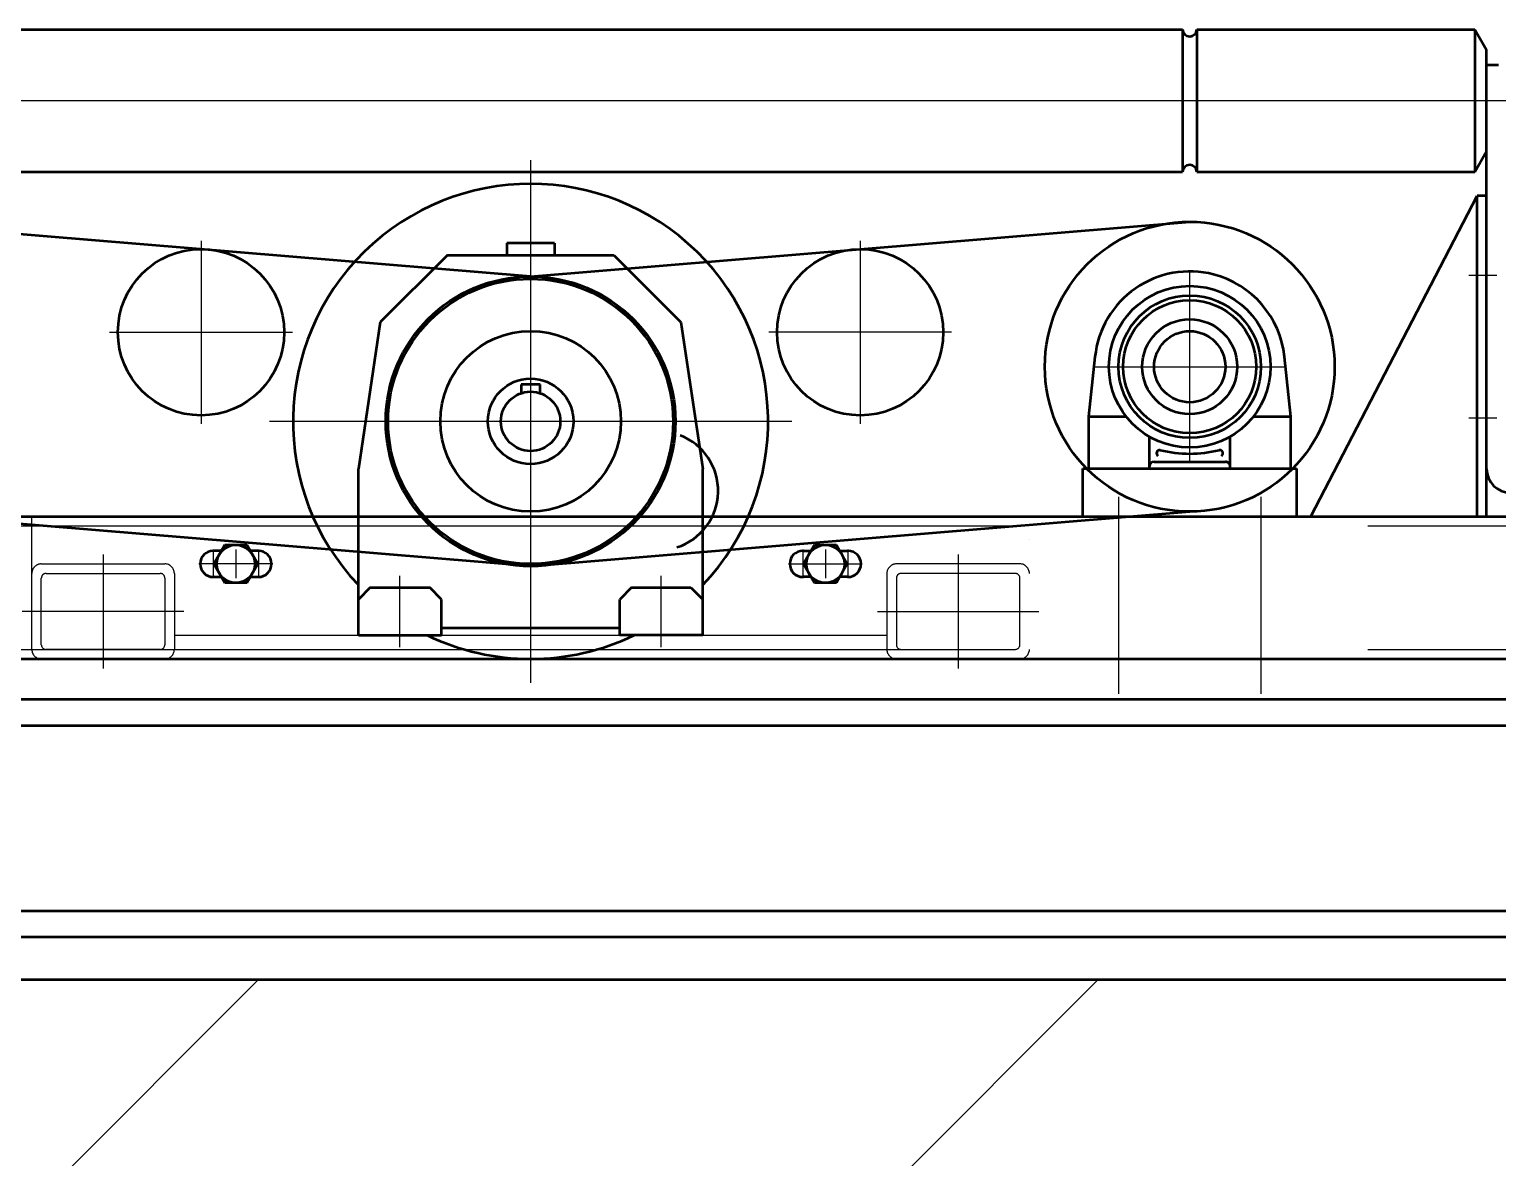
# Model space of a CAD drawing. Header units: millimetres. Extents: x 0 to 118800, y 79635 to 177025.
# Drawn here: x 30580 to 31198, y 107633 to 108108 of the extents above; entities that cross this region are included whole.
import ezdxf

# ---------------------------------------------------------------- set-up
doc = ezdxf.new("R2010")
doc.units = ezdxf.units.MM
doc.header["$LTSCALE"] = 200
for name, pattern in [('AM_DIN_F_W050', [6.25, 4.75, -1.5]), ('AM_DIN_G_W050', [13.75, 9.75, -1.5, 1, -1.5]), ('AM_ISO02W050x2', [3.75, 3, -0.75]), ('AM_ISO08W050x2', [9, 6, -0.75, 1.5, -0.75]), ('AUSGEZOGEN', [0]), ('PUNKT', [0.25, 0, -0.25])]:
    doc.linetypes.add(name, pattern=pattern)
doc.layers.add('1', color=7, linetype='Continuous')
for name, color, linetype, lineweight in [('AM_0', 7, 'Continuous', 50), ('AM_2', 5, 'Continuous', 50), ('AM_3', 6, 'AM_DIN_F_W050', 25), ('AM_7', 4, 'AM_DIN_G_W050', 25), ('AM_8', 1, 'Continuous', 25)]:
    doc.layers.add(name, color=color, linetype=linetype, lineweight=lineweight)

msp = doc.modelspace()

# ---------------------------------------------------------------- hatches: boundary and pattern name
at = {"layer": 'AM_8'}
h = msp.add_hatch(dxfattribs=at)
h.set_pattern_fill('_USER', color=256, scale=250, angle=45, style=0, pattern_type=0)
h.set_pattern_definition([(45, (0, 88345.38), (-176.7767, 176.7767), [])])
edge = h.paths.add_edge_path()
edge.add_spline(control_points=[(5280.51, 106216.19), (6681.37, 104916.48), (9074.86, 102695.82), (13410.27, 106100.55), (18237.59, 103030.3), (23861.09, 106550.12), (30042.8, 104943.71), (35957.27, 105741.09), (39203.78, 107097.39), (40665.83, 107708.19)], knot_values=[0, 0, 0, 0, 4926.854057, 8417.958194, 13827.166868, 19205.216319, 26312.624204, 32099.848974, 36841.472167, 36841.472167, 36841.472167, 36841.472167], degree=3, periodic=0)
edge.add_line((40665.83, 107708.19), (20849.83, 107708.19))
edge.add_line((20849.83, 107708.19), (20849.83, 106808.19))
edge.add_line((20849.83, 106808.19), (16049.83, 106808.19))
edge.add_line((16049.83, 106808.19), (16049.83, 106216.19))
edge.add_line((16049.83, 106216.19), (5280.51, 106216.19))

# ---------------------------------------------------------------- linework, layer by layer
at = {"layer": '1', "color": 5, "linetype": 'PUNKT'}
msp.add_line((31001.08, 107843.19), (31001.08, 107903.19), dxfattribs=at)
msp.add_line((31001.08, 107843.19), (31001.08, 107903.19), dxfattribs=at)
msp.add_line((31001.08, 107843.19), (31001.08, 107903.19), dxfattribs=at)
msp.add_line((31001.08, 107843.19), (31001.08, 107903.19), dxfattribs=at)
at = {"layer": '1', "color": 7, "linetype": 'AUSGEZOGEN'}
for p, q in [((30637.08, 107843.19), (30585.08, 107843.19)), ((30637.08, 107843.19), (30585.08, 107843.19)), ((30637.08, 107843.19), (30585.08, 107843.19)), ((30637.08, 107843.19), (30585.08, 107843.19)), ((30641.08, 107843.19), (30941.08, 107843.19)), ((30641.08, 107843.19), (30941.08, 107843.19)), ((30641.08, 107843.19), (30941.08, 107843.19)), ((30641.08, 107843.19), (30941.08, 107843.19)), ((30945.08, 107843.19), (30997.08, 107843.19)), ((30945.08, 107843.19), (30997.08, 107843.19)), ((30945.08, 107843.19), (30997.08, 107843.19)), ((30945.08, 107843.19), (30997.08, 107843.19))]:
    msp.add_line(p, q, dxfattribs=at)
at = {"layer": '1', "color": 5, "linetype": 'PUNKT'}
for centre in [(30666.97, 107883.19), (30666.97, 107883.19), (30666.97, 107883.19), (30666.97, 107883.19), (30915.19, 107883.19), (30915.19, 107883.19), (30915.19, 107883.19), (30915.19, 107883.19)]:
    msp.add_circle(centre, 5.5, dxfattribs=at)
at = {"layer": 'AM_0'}
for p, q in [((30516.58, 108108.19), (31065.58, 108108.19)), ((30516.58, 108108.19), (31065.58, 108108.19)), ((30516.58, 108108.19), (31065.58, 108108.19)), ((30516.58, 108108.19), (31065.58, 108108.19)), ((31065.58, 108108.19), (31065.58, 108048.19)), ((31065.58, 108108.19), (31065.58, 108048.19)), ((31065.58, 108108.19), (31065.58, 108048.19)), ((31065.58, 108108.19), (31065.58, 108048.19)), ((31071.58, 108108.19), (31071.58, 108048.19)), ((31071.58, 108108.19), (31188.58, 108108.19)), ((31071.58, 108108.19), (31071.58, 108048.19)), ((31071.58, 108108.19), (31188.58, 108108.19)), ((31071.58, 108108.19), (31071.58, 108048.19)), ((31071.58, 108108.19), (31188.58, 108108.19)), ((31071.58, 108108.19), (31071.58, 108048.19)), ((31071.58, 108108.19), (31188.58, 108108.19)), ((31188.58, 108108.19), (31193.58, 108099.53)), ((31188.58, 108108.19), (31188.58, 108048.19)), ((31188.58, 108108.19), (31193.58, 108099.53)), ((31188.58, 108108.19), (31188.58, 108048.19)), ((31188.58, 108108.19), (31193.58, 108099.53)), ((31188.58, 108108.19), (31188.58, 108048.19)), ((31188.58, 108108.19), (31188.58, 108048.19)), ((31188.58, 108108.19), (31193.58, 108099.53)), ((31193.58, 108056.85), (31193.58, 108099.53)), ((31193.58, 108056.85), (31193.58, 108099.53)), ((31193.58, 108056.85), (31193.58, 108099.53)), ((31193.58, 108056.85), (31193.58, 108099.53)), ((31198.58, 108093.19), (31193.58, 108093.19)), ((31193.58, 107923.19), (31193.58, 108093.19)), ((31198.58, 108093.19), (31193.58, 108093.19)), ((31193.58, 107923.19), (31193.58, 108093.19)), ((31198.58, 108093.19), (31193.58, 108093.19)), ((31193.58, 107923.19), (31193.58, 108093.19)), ((31198.58, 108093.19), (31193.58, 108093.19)), ((31193.58, 107923.19), (31193.58, 108093.19)), ((31188.58, 108048.19), (31193.58, 108056.86)), ((31188.58, 108048.19), (31193.58, 108056.86)), ((31188.58, 108048.19), (31193.58, 108056.86)), ((31188.58, 108048.19), (31193.58, 108056.86)), ((30516.58, 108048.19), (31065.58, 108048.19)), ((30516.58, 108048.19), (31065.58, 108048.19)), ((30516.58, 108048.19), (31065.58, 108048.19)), ((30516.58, 108048.19), (31065.58, 108048.19)), ((31071.58, 108048.19), (31188.58, 108048.19)), ((31071.58, 108048.19), (31188.58, 108048.19)), ((31071.58, 108048.19), (31188.58, 108048.19)), ((31071.58, 108048.19), (31188.58, 108048.19)), ((31119.58, 107903.19), (31189.58, 108038.19)), ((31119.58, 107903.19), (31189.58, 108038.19)), ((31119.58, 107903.19), (31189.58, 108038.19)), ((31119.58, 107903.19), (31189.58, 108038.19)), ((31189.58, 107903.19), (31189.58, 108038.19)), ((31193.58, 108038.19), (31189.58, 108038.19)), ((31189.58, 107903.19), (31189.58, 108038.19)), ((31193.58, 108038.19), (31189.58, 108038.19)), ((31189.58, 107903.19), (31189.58, 108038.19)), ((31193.58, 108038.19), (31189.58, 108038.19)), ((31189.58, 107903.19), (31189.58, 108038.19)), ((31193.58, 108038.19), (31189.58, 108038.19)), ((31193.58, 107903.19), (31193.58, 108038.19)), ((31193.58, 107903.19), (31193.58, 108038.19)), ((31193.58, 107903.19), (31193.58, 108038.19)), ((31193.58, 107903.19), (31193.58, 108038.19)), ((30756.08, 108013.19), (30727.79, 107984.91)), ((30756.08, 108013.19), (30727.79, 107984.91)), ((30756.08, 108013.19), (30727.79, 107984.91)), ((30756.08, 108013.19), (30727.79, 107984.91)), ((30756.08, 108013.19), (30826.08, 108013.19)), ((30756.08, 108013.19), (30826.08, 108013.19)), ((30756.08, 108013.19), (30826.08, 108013.19)), ((30756.08, 108013.19), (30826.08, 108013.19)), ((30801.08, 108018.19), (30781.08, 108018.19)), ((30781.08, 108018.19), (30781.08, 108013.19)), ((30801.08, 108018.19), (30781.08, 108018.19)), ((30781.08, 108018.19), (30781.08, 108013.19)), ((30801.08, 108018.19), (30781.08, 108018.19)), ((30781.08, 108018.19), (30781.08, 108013.19)), ((30801.08, 108018.19), (30781.08, 108018.19)), ((30781.08, 108018.19), (30781.08, 108013.19)), ((30801.08, 108018.19), (30801.08, 108013.19)), ((30801.08, 108018.19), (30801.08, 108013.19)), ((30801.08, 108018.19), (30801.08, 108013.19)), ((30801.08, 108018.19), (30801.08, 108013.19)), ((30826.08, 108013.19), (30854.36, 107984.91)), ((30826.08, 108013.19), (30854.36, 107984.91)), ((30826.08, 108013.19), (30854.36, 107984.91)), ((30826.08, 108013.19), (30854.36, 107984.91)), ((30727.79, 107984.91), (30718.58, 107923.19)), ((30727.79, 107984.91), (30718.58, 107923.19)), ((30727.79, 107984.91), (30718.58, 107923.19)), ((30727.79, 107984.91), (30718.58, 107923.19)), ((30854.36, 107984.91), (30863.58, 107923.19)), ((30854.36, 107984.91), (30863.58, 107923.19)), ((30854.36, 107984.91), (30863.58, 107923.19)), ((30854.36, 107984.91), (30863.58, 107923.19)), ((31026.08, 107945.29), (31028.7, 107970.35)), ((31026.08, 107945.29), (31028.7, 107970.35)), ((31026.08, 107945.29), (31028.7, 107970.35)), ((31026.08, 107945.29), (31028.7, 107970.35)), ((31111.08, 107945.29), (31108.46, 107970.36)), ((31111.08, 107945.29), (31108.46, 107970.36)), ((31111.08, 107945.29), (31108.46, 107970.36)), ((31111.08, 107945.29), (31108.46, 107970.36)), ((30795.08, 107958.69), (30787.08, 107958.69)), ((30787.08, 107958.69), (30787.08, 107955.03)), ((30795.08, 107958.69), (30787.08, 107958.69)), ((30787.08, 107958.69), (30787.08, 107955.03)), ((30795.08, 107958.69), (30787.08, 107958.69)), ((30787.08, 107958.69), (30787.08, 107955.03)), ((30795.08, 107958.69), (30787.08, 107958.69)), ((30787.08, 107958.69), (30787.08, 107955.03)), ((30795.08, 107955.03), (30795.08, 107958.69)), ((30795.08, 107955.03), (30795.08, 107958.69)), ((30795.08, 107955.03), (30795.08, 107958.69)), ((30795.08, 107955.03), (30795.08, 107958.69)), ((31026.08, 107945.29), (31041.76, 107945.29)), ((31026.08, 107923.29), (31026.08, 107945.29)), ((31026.08, 107945.29), (31041.76, 107945.29)), ((31026.08, 107923.29), (31026.08, 107945.29)), ((31026.08, 107945.29), (31041.76, 107945.29)), ((31026.08, 107923.29), (31026.08, 107945.29)), ((31026.08, 107945.29), (31041.76, 107945.29)), ((31026.08, 107923.29), (31026.08, 107945.29)), ((31095.4, 107945.29), (31111.08, 107945.29)), ((31095.4, 107945.29), (31111.08, 107945.29)), ((31095.4, 107945.29), (31111.08, 107945.29)), ((31095.4, 107945.29), (31111.08, 107945.29)), ((31111.08, 107923.29), (31111.08, 107945.29)), ((31111.08, 107923.29), (31111.08, 107945.29)), ((31111.08, 107923.29), (31111.08, 107945.29)), ((31111.08, 107923.29), (31111.08, 107945.29)), ((31051.58, 107923.29), (31051.58, 107936.75)), ((31051.58, 107923.29), (31051.58, 107936.75)), ((31051.58, 107923.29), (31051.58, 107936.75)), ((31051.58, 107923.29), (31051.58, 107936.75)), ((31085.58, 107923.29), (31085.58, 107936.75)), ((31085.58, 107923.29), (31085.58, 107936.75)), ((31085.58, 107923.29), (31085.58, 107936.75)), ((31085.58, 107923.29), (31085.58, 107936.75)), ((30718.58, 107874.32), (30718.58, 107923.19)), ((30718.58, 107874.32), (30718.58, 107923.19)), ((30718.58, 107874.32), (30718.58, 107923.19)), ((30718.58, 107874.32), (30718.58, 107923.19)), ((30863.58, 107853.19), (30863.58, 107923.19)), ((30863.58, 107853.19), (30863.58, 107923.19)), ((30863.58, 107853.19), (30863.58, 107923.19)), ((30863.58, 107853.19), (30863.58, 107923.19)), ((31023.58, 107923.29), (31113.58, 107923.29)), ((31023.58, 107903.19), (31023.58, 107923.29)), ((31023.58, 107923.29), (31113.58, 107923.29)), ((31023.58, 107903.19), (31023.58, 107923.29)), ((31023.58, 107923.29), (31113.58, 107923.29)), ((31023.58, 107903.19), (31023.58, 107923.29)), ((31023.58, 107923.29), (31113.58, 107923.29)), ((31023.58, 107903.19), (31023.58, 107923.29)), ((31026.08, 107923.29), (31051.58, 107923.29)), ((31026.08, 107923.29), (31051.58, 107923.29)), ((31026.08, 107923.29), (31051.58, 107923.29)), ((31026.08, 107923.29), (31051.58, 107923.29)), ((31053.58, 107926.19), (31083.58, 107926.19)), ((31053.58, 107926.19), (31083.58, 107926.19)), ((31053.58, 107926.19), (31083.58, 107926.19)), ((31053.58, 107926.19), (31083.58, 107926.19)), ((31085.58, 107923.29), (31111.08, 107923.29)), ((31085.58, 107923.29), (31111.08, 107923.29)), ((31085.58, 107923.29), (31111.08, 107923.29)), ((31085.58, 107923.29), (31111.08, 107923.29)), ((31113.58, 107923.29), (31113.58, 107903.19)), ((31113.58, 107923.29), (31113.58, 107903.19)), ((31113.58, 107923.29), (31113.58, 107903.19)), ((31113.58, 107923.29), (31113.58, 107903.19)), ((30393.58, 107903.19), (31119.58, 107903.19)), ((30393.58, 107903.19), (31119.58, 107903.19)), ((30393.58, 107903.19), (31119.58, 107903.19)), ((30393.58, 107903.19), (31119.58, 107903.19)), ((31119.58, 107903.19), (31193.58, 107903.19)), ((31119.58, 107903.19), (31193.58, 107903.19)), ((31119.58, 107903.19), (31193.58, 107903.19)), ((31119.58, 107903.19), (31193.58, 107903.19)), ((31189.58, 107903.19), (31998.58, 107903.19)), ((31189.58, 107903.19), (31998.58, 107903.19)), ((31189.58, 107903.19), (31998.58, 107903.19)), ((31189.58, 107903.19), (31998.58, 107903.19)), ((30657.73, 107883.19), (30662.35, 107891.19)), ((30657.73, 107883.19), (30662.35, 107891.19)), ((30657.73, 107883.19), (30662.35, 107891.19)), ((30657.73, 107883.19), (30662.35, 107891.19)), ((30662.35, 107891.19), (30671.59, 107891.19)), ((30662.35, 107891.19), (30671.59, 107891.19)), ((30662.35, 107891.19), (30671.59, 107891.19)), ((30662.35, 107891.19), (30671.59, 107891.19)), ((30671.59, 107891.19), (30676.21, 107883.19)), ((30671.59, 107891.19), (30676.21, 107883.19)), ((30671.59, 107891.19), (30676.21, 107883.19)), ((30671.59, 107891.19), (30676.21, 107883.19)), ((30905.95, 107883.19), (30910.57, 107891.19)), ((30905.95, 107883.19), (30910.57, 107891.19)), ((30905.95, 107883.19), (30910.57, 107891.19)), ((30905.95, 107883.19), (30910.57, 107891.19)), ((30910.57, 107891.19), (30919.81, 107891.19)), ((30910.57, 107891.19), (30919.81, 107891.19)), ((30910.57, 107891.19), (30919.81, 107891.19)), ((30910.57, 107891.19), (30919.81, 107891.19)), ((30919.81, 107891.19), (30924.42, 107883.19)), ((30919.81, 107891.19), (30924.42, 107883.19)), ((30919.81, 107891.19), (30924.42, 107883.19)), ((30919.81, 107891.19), (30924.42, 107883.19)), ((30660.91, 107888.69), (30657.47, 107888.69)), ((30660.91, 107888.69), (30657.47, 107888.69)), ((30660.91, 107888.69), (30657.47, 107888.69)), ((30660.91, 107888.69), (30657.47, 107888.69)), ((30662.35, 107875.19), (30657.73, 107883.19)), ((30662.35, 107875.19), (30657.73, 107883.19)), ((30662.35, 107875.19), (30657.73, 107883.19)), ((30662.35, 107875.19), (30657.73, 107883.19)), ((30676.21, 107883.19), (30671.59, 107875.19)), ((30676.21, 107883.19), (30671.59, 107875.19)), ((30676.21, 107883.19), (30671.59, 107875.19)), ((30676.21, 107883.19), (30671.59, 107875.19)), ((30676.47, 107888.69), (30673.03, 107888.69)), ((30676.47, 107888.69), (30673.03, 107888.69)), ((30676.47, 107888.69), (30673.03, 107888.69)), ((30676.47, 107888.69), (30673.03, 107888.69)), ((30905.69, 107888.69), (30909.12, 107888.69)), ((30905.69, 107888.69), (30909.12, 107888.69)), ((30905.69, 107888.69), (30909.12, 107888.69)), ((30905.69, 107888.69), (30909.12, 107888.69)), ((30910.57, 107875.19), (30905.95, 107883.19)), ((30910.57, 107875.19), (30905.95, 107883.19)), ((30910.57, 107875.19), (30905.95, 107883.19)), ((30910.57, 107875.19), (30905.95, 107883.19)), ((30924.42, 107883.19), (30919.81, 107875.19)), ((30924.42, 107883.19), (30919.81, 107875.19)), ((30924.42, 107883.19), (30919.81, 107875.19)), ((30924.42, 107883.19), (30919.81, 107875.19)), ((30921.25, 107888.69), (30924.69, 107888.69)), ((30921.25, 107888.69), (30924.69, 107888.69)), ((30921.25, 107888.69), (30924.69, 107888.69)), ((30921.25, 107888.69), (30924.69, 107888.69)), ((30657.47, 107877.69), (30660.91, 107877.69)), ((30657.47, 107877.69), (30660.91, 107877.69)), ((30657.47, 107877.69), (30660.91, 107877.69)), ((30657.47, 107877.69), (30660.91, 107877.69)), ((30673.03, 107877.69), (30676.47, 107877.69)), ((30673.03, 107877.69), (30676.47, 107877.69)), ((30673.03, 107877.69), (30676.47, 107877.69)), ((30673.03, 107877.69), (30676.47, 107877.69)), ((30909.12, 107877.69), (30905.69, 107877.69)), ((30909.12, 107877.69), (30905.69, 107877.69)), ((30909.12, 107877.69), (30905.69, 107877.69)), ((30909.12, 107877.69), (30905.69, 107877.69)), ((30924.69, 107877.69), (30921.25, 107877.69)), ((30924.69, 107877.69), (30921.25, 107877.69)), ((30924.69, 107877.69), (30921.25, 107877.69)), ((30924.69, 107877.69), (30921.25, 107877.69)), ((30671.59, 107875.19), (30662.35, 107875.19)), ((30671.59, 107875.19), (30662.35, 107875.19)), ((30671.59, 107875.19), (30662.35, 107875.19)), ((30671.59, 107875.19), (30662.35, 107875.19)), ((30718.58, 107853.19), (30718.58, 107874.32)), ((30718.58, 107853.19), (30718.58, 107874.32)), ((30718.58, 107853.19), (30718.58, 107874.32)), ((30718.58, 107853.19), (30718.58, 107874.32)), ((30723.58, 107873.19), (30718.58, 107868.19)), ((30723.58, 107873.19), (30718.58, 107868.19)), ((30723.58, 107873.19), (30718.58, 107868.19)), ((30723.58, 107873.19), (30718.58, 107868.19)), ((30723.58, 107873.19), (30748.58, 107873.19)), ((30723.58, 107873.19), (30748.58, 107873.19)), ((30723.58, 107873.19), (30748.58, 107873.19)), ((30723.58, 107873.19), (30748.58, 107873.19)), ((30753.58, 107868.19), (30748.58, 107873.19)), ((30753.58, 107868.19), (30748.58, 107873.19)), ((30753.58, 107868.19), (30748.58, 107873.19)), ((30753.58, 107868.19), (30748.58, 107873.19)), ((30833.58, 107873.19), (30828.58, 107868.19)), ((30833.58, 107873.19), (30828.58, 107868.19)), ((30833.58, 107873.19), (30828.58, 107868.19)), ((30833.58, 107873.19), (30828.58, 107868.19)), ((30833.58, 107873.19), (30858.58, 107873.19)), ((30833.58, 107873.19), (30858.58, 107873.19)), ((30833.58, 107873.19), (30858.58, 107873.19)), ((30833.58, 107873.19), (30858.58, 107873.19)), ((30858.58, 107873.19), (30863.58, 107868.19)), ((30858.58, 107873.19), (30863.58, 107868.19)), ((30858.58, 107873.19), (30863.58, 107868.19)), ((30858.58, 107873.19), (30863.58, 107868.19)), ((30919.81, 107875.19), (30910.57, 107875.19)), ((30919.81, 107875.19), (30910.57, 107875.19)), ((30919.81, 107875.19), (30910.57, 107875.19)), ((30919.81, 107875.19), (30910.57, 107875.19)), ((30753.58, 107853.19), (30753.58, 107868.19)), ((30753.58, 107853.19), (30753.58, 107868.19)), ((30753.58, 107853.19), (30753.58, 107868.19)), ((30753.58, 107853.19), (30753.58, 107868.19)), ((30828.58, 107853.19), (30828.58, 107868.19)), ((30828.58, 107853.19), (30828.58, 107868.19)), ((30828.58, 107853.19), (30828.58, 107868.19)), ((30828.58, 107853.19), (30828.58, 107868.19)), ((30718.58, 107853.19), (30747.49, 107853.19)), ((30718.58, 107853.19), (30747.49, 107853.19)), ((30718.58, 107853.19), (30747.49, 107853.19)), ((30718.58, 107853.19), (30747.49, 107853.19)), ((30747.49, 107853.19), (30753.58, 107853.19)), ((30747.49, 107853.19), (30753.58, 107853.19)), ((30747.49, 107853.19), (30753.58, 107853.19)), ((30747.49, 107853.19), (30753.58, 107853.19)), ((30828.58, 107856.19), (30753.58, 107856.19)), ((30828.58, 107856.19), (30753.58, 107856.19)), ((30828.58, 107856.19), (30753.58, 107856.19)), ((30828.58, 107856.19), (30753.58, 107856.19)), ((30863.58, 107853.19), (30828.58, 107853.19)), ((30863.58, 107853.19), (30828.58, 107853.19)), ((30863.58, 107853.19), (30828.58, 107853.19)), ((30863.58, 107853.19), (30828.58, 107853.19)), ((30393.58, 107843.19), (31998.58, 107843.19)), ((30393.58, 107843.19), (31998.58, 107843.19)), ((30393.58, 107843.19), (31998.58, 107843.19)), ((30393.58, 107843.19), (31998.58, 107843.19)), ((30323.58, 107826.19), (31972.58, 107826.19)), ((30323.58, 107826.19), (31972.58, 107826.19)), ((30323.58, 107826.19), (31972.58, 107826.19)), ((30323.58, 107826.19), (31972.58, 107826.19)), ((30323.58, 107815.19), (32068.58, 107815.19)), ((30323.58, 107815.19), (32068.58, 107815.19)), ((30323.58, 107815.19), (32068.58, 107815.19)), ((30323.58, 107815.19), (32068.58, 107815.19)), ((30323.58, 107737.19), (32068.58, 107737.19)), ((30323.58, 107737.19), (32068.58, 107737.19)), ((30323.58, 107737.19), (32068.58, 107737.19)), ((30323.58, 107737.19), (32068.58, 107737.19)), ((30323.58, 107726.19), (32068.58, 107726.19)), ((30323.58, 107726.19), (32068.58, 107726.19)), ((30323.58, 107726.19), (32068.58, 107726.19)), ((30323.58, 107726.19), (32068.58, 107726.19)), ((16549.83, 107708.19), (40665.83, 107708.19)), ((16549.83, 107708.19), (40665.83, 107708.19)), ((16549.83, 107708.19), (40665.83, 107708.19)), ((30323.58, 107708.19), (40665.83, 107708.19)), ((30323.58, 107708.19), (40665.83, 107708.19)), ((30323.58, 107708.19), (40665.83, 107708.19))]:
    msp.add_line(p, q, dxfattribs=at)
for centre, radius in [((30791.08, 107943.19), 61), ((30791.08, 107943.19), 61), ((30791.08, 107943.19), 61), ((30791.08, 107943.19), 61), ((30791.08, 107943.19), 60), ((30791.08, 107943.19), 60), ((30791.08, 107943.19), 60), ((30791.08, 107943.19), 60), ((31068.58, 107966.19), 34), ((31068.58, 107966.19), 34), ((31068.58, 107966.19), 34), ((31068.58, 107966.19), 34), ((31068.58, 107966.19), 30), ((31068.58, 107966.19), 30), ((31068.58, 107966.19), 30), ((31068.58, 107966.19), 30), ((31068.58, 107966.19), 28), ((31068.58, 107966.19), 28), ((31068.58, 107966.19), 28), ((31068.58, 107966.19), 28), ((31068.58, 107966.19), 20), ((31068.58, 107966.19), 20), ((31068.58, 107966.19), 20), ((31068.58, 107966.19), 20), ((31068.58, 107966.19), 15), ((31068.58, 107966.19), 15), ((31068.58, 107966.19), 15), ((31068.58, 107966.19), 15), ((30791.08, 107943.19), 18), ((30791.08, 107943.19), 18), ((30791.08, 107943.19), 18), ((30791.08, 107943.19), 18), ((30791.08, 107943.19), 12.5), ((30791.08, 107943.19), 12.5), ((30791.08, 107943.19), 12.5), ((30791.08, 107943.19), 12.5), ((30666.97, 107883.19), 8), ((30666.97, 107883.19), 8), ((30666.97, 107883.19), 8), ((30666.97, 107883.19), 8), ((30915.19, 107883.19), 8), ((30915.19, 107883.19), 8), ((30915.19, 107883.19), 8), ((30915.19, 107883.19), 8)]:
    msp.add_circle(centre, radius, dxfattribs=at)
for centre, radius, start, end in [((31068.58, 108108.19), 3, 180, 0), ((31068.58, 108108.19), 3, 180, 0), ((31068.58, 108108.19), 3, 180, 0), ((31068.58, 108108.19), 3, 180, 0), ((31068.58, 108048.19), 3, 0, 180), ((31068.58, 108048.19), 3, 0, 180), ((31068.58, 108048.19), 3, 0, 180), ((31068.58, 108048.19), 3, 0, 180), ((30791.08, 107943.19), 100, 316.46887, 223.53113), ((30791.08, 107943.19), 100, 316.46887, 223.53113), ((30791.08, 107943.19), 100, 316.46887, 223.53113), ((30791.08, 107943.19), 100, 316.46887, 223.53113), ((31068.58, 107966.19), 40.1, 75.53146, 174.03973), ((31068.58, 107966.19), 40.1, 75.53146, 174.03973), ((31068.58, 107966.19), 40.1, 75.53146, 174.03973), ((31068.58, 107966.19), 40.1, 75.53146, 174.03973), ((31068.58, 107966.19), 40.1, 5.96045, 75.53146), ((31068.58, 107966.19), 40.1, 5.96045, 75.53146), ((31068.58, 107966.19), 40.1, 5.96045, 75.53146), ((31068.58, 107966.19), 40.1, 5.96045, 75.53146), ((30845.02, 107913.98), 25, 358.33347, 68.80689), ((31055.98, 107929.76), 1.36, 83.02332, 235.13043), ((31055.98, 107929.76), 1.36, 83.02332, 235.13043), ((31055.98, 107929.76), 1.36, 83.02332, 235.13043), ((31055.98, 107929.76), 1.36, 83.02332, 235.13043), ((31068.88, 107983.84), 54.25, 256.42221, 269.68594), ((31068.88, 107983.84), 54.25, 256.42221, 269.68594), ((31068.88, 107983.84), 54.25, 256.42221, 269.68594), ((31068.88, 107983.84), 54.25, 256.42221, 269.68594), ((31068.28, 107983.84), 54.25, 270.31406, 283.57779), ((31068.28, 107983.84), 54.25, 270.31406, 283.57779), ((31068.28, 107983.84), 54.25, 270.31406, 283.57779), ((31068.28, 107983.84), 54.25, 270.31406, 283.57779), ((31081.18, 107929.76), 1.36, 304.8696, 96.97672), ((31081.18, 107929.76), 1.36, 304.8696, 96.97672), ((31081.18, 107929.76), 1.36, 304.8696, 96.97672), ((31081.18, 107929.76), 1.36, 304.8696, 96.97672), ((31053.58, 107924.19), 2, 90.00001, 180), ((31053.58, 107924.19), 2, 90.00001, 180), ((31053.58, 107924.19), 2, 90.00001, 180), ((31053.58, 107924.19), 2, 90.00001, 180), ((31083.58, 107924.19), 2, 0, 90.00001), ((31083.58, 107924.19), 2, 0, 90.00001), ((31083.58, 107924.19), 2, 0, 90.00001), ((31083.58, 107924.19), 2, 0, 90.00001), ((31203.58, 107923.19), 10, 180, 270), ((31203.58, 107923.19), 10, 180, 270), ((31203.58, 107923.19), 10, 180, 270), ((31203.58, 107923.19), 10, 180, 270), ((30845.02, 107913.98), 25, 287.86005, 358.33347), ((30657.47, 107883.19), 5.5, 90.00001, 270.00001), ((30657.47, 107883.19), 5.5, 90.00001, 270.00001), ((30657.47, 107883.19), 5.5, 90.00001, 270.00001), ((30657.47, 107883.19), 5.5, 90.00001, 270.00001), ((30676.47, 107883.19), 5.5, 270, 90), ((30676.47, 107883.19), 5.5, 270, 90), ((30676.47, 107883.19), 5.5, 270, 90), ((30676.47, 107883.19), 5.5, 270, 90), ((30905.69, 107883.19), 5.5, 89.99999, 269.99999), ((30905.69, 107883.19), 5.5, 89.99999, 269.99999), ((30905.69, 107883.19), 5.5, 89.99999, 269.99999), ((30905.69, 107883.19), 5.5, 89.99999, 269.99999), ((30924.69, 107883.19), 5.5, 270, 90), ((30924.69, 107883.19), 5.5, 270, 90), ((30924.69, 107883.19), 5.5, 270, 90), ((30924.69, 107883.19), 5.5, 270, 90), ((30791.08, 107943.19), 100, 244.15872, 295.84131), ((30791.08, 107943.19), 100, 244.15872, 295.84131), ((30791.08, 107943.19), 100, 244.15872, 295.84131), ((30791.08, 107943.19), 100, 244.15872, 295.84131)]:
    msp.add_arc(centre, radius, start, end, dxfattribs=at)
msp.add_spline([(5280.51, 106216.19), (9567.33, 103787.8), (12842.47, 104996.61), (18183.48, 104140.37), (23373.33, 105550.64), (30477.89, 105349.18), (36221.99, 106054.31), (40665.83, 107708.19)], degree=3, dxfattribs=at)
at = {"layer": 'AM_2'}
for p, q in [((30791.08, 108004.19), (30513.58, 108027.19)), ((30791.08, 108004.19), (30513.58, 108027.19)), ((30791.08, 108004.19), (30513.58, 108027.19)), ((30791.08, 108004.19), (30513.58, 108027.19)), ((30791.08, 108004.19), (31068.58, 108027.19)), ((30791.08, 108004.19), (31068.58, 108027.19)), ((30791.08, 108004.19), (31068.58, 108027.19)), ((30791.08, 108004.19), (31068.58, 108027.19)), ((30791.08, 107882.19), (30513.58, 107905.19)), ((30791.08, 107882.19), (30513.58, 107905.19)), ((30791.08, 107882.19), (30513.58, 107905.19)), ((30791.08, 107882.19), (30513.58, 107905.19)), ((30791.08, 107882.19), (31068.58, 107905.19)), ((30791.08, 107882.19), (31068.58, 107905.19)), ((30791.08, 107882.19), (31068.58, 107905.19)), ((30791.08, 107882.19), (31068.58, 107905.19))]:
    msp.add_line(p, q, dxfattribs=at)
for centre, radius in [((31068.58, 107966.19), 61), ((31068.58, 107966.19), 61), ((31068.58, 107966.19), 61), ((31068.58, 107966.19), 61), ((30652.33, 107980.69), 35), ((30652.33, 107980.69), 35), ((30652.33, 107980.69), 35), ((30652.33, 107980.69), 35), ((30929.83, 107980.69), 35), ((30929.83, 107980.69), 35), ((30929.83, 107980.69), 35), ((30929.83, 107980.69), 35), ((30791.08, 107943.19), 38), ((30791.08, 107943.19), 38), ((30791.08, 107943.19), 38), ((30791.08, 107943.19), 38)]:
    msp.add_circle(centre, radius, dxfattribs=at)
at = {"layer": 'AM_3', "linetype": 'AM_ISO02W050x2'}
for p, q in [((30581.08, 107847.19), (30581.08, 107903.19)), ((30581.08, 107847.19), (30581.08, 107903.19)), ((30581.08, 107847.19), (30581.08, 107903.19)), ((30581.08, 107847.19), (30581.08, 107903.19)), ((30393.58, 107899.19), (31998.58, 107899.19)), ((30393.58, 107899.19), (31998.58, 107899.19)), ((30393.58, 107899.19), (31998.58, 107899.19)), ((30393.58, 107899.19), (31998.58, 107899.19)), ((30585.08, 107883.19), (30637.08, 107883.19)), ((30585.08, 107883.19), (30637.08, 107883.19)), ((30585.08, 107883.19), (30637.08, 107883.19)), ((30585.08, 107883.19), (30637.08, 107883.19)), ((30997.08, 107883.19), (30945.08, 107883.19)), ((30997.08, 107883.19), (30945.08, 107883.19)), ((30997.08, 107883.19), (30945.08, 107883.19)), ((30997.08, 107883.19), (30945.08, 107883.19)), ((30585.08, 107849.19), (30585.08, 107877.19)), ((30585.08, 107849.19), (30585.08, 107877.19)), ((30585.08, 107849.19), (30585.08, 107877.19)), ((30585.08, 107849.19), (30585.08, 107877.19)), ((30587.08, 107879.19), (30635.08, 107879.19)), ((30587.08, 107879.19), (30635.08, 107879.19)), ((30587.08, 107879.19), (30635.08, 107879.19)), ((30587.08, 107879.19), (30635.08, 107879.19)), ((30637.08, 107877.19), (30637.08, 107849.19)), ((30637.08, 107877.19), (30637.08, 107849.19)), ((30637.08, 107877.19), (30637.08, 107849.19)), ((30637.08, 107877.19), (30637.08, 107849.19)), ((30641.08, 107879.19), (30641.08, 107847.19)), ((30641.08, 107879.19), (30641.08, 107847.19)), ((30641.08, 107879.19), (30641.08, 107847.19)), ((30641.08, 107879.19), (30641.08, 107847.19)), ((30941.08, 107879.19), (30941.08, 107847.19)), ((30941.08, 107879.19), (30941.08, 107847.19)), ((30941.08, 107879.19), (30941.08, 107847.19)), ((30941.08, 107879.19), (30941.08, 107847.19)), ((30945.08, 107877.19), (30945.08, 107849.19)), ((30945.08, 107877.19), (30945.08, 107849.19)), ((30945.08, 107877.19), (30945.08, 107849.19)), ((30945.08, 107877.19), (30945.08, 107849.19)), ((30995.08, 107879.19), (30947.08, 107879.19)), ((30995.08, 107879.19), (30947.08, 107879.19)), ((30995.08, 107879.19), (30947.08, 107879.19)), ((30995.08, 107879.19), (30947.08, 107879.19)), ((30997.08, 107849.19), (30997.08, 107877.19)), ((30997.08, 107849.19), (30997.08, 107877.19)), ((30997.08, 107849.19), (30997.08, 107877.19)), ((30997.08, 107849.19), (30997.08, 107877.19)), ((30641.08, 107853.19), (30941.08, 107853.19)), ((30641.08, 107853.19), (30941.08, 107853.19)), ((30641.08, 107853.19), (30941.08, 107853.19)), ((30641.08, 107853.19), (30941.08, 107853.19)), ((30393.58, 107847.19), (31998.58, 107847.19)), ((30393.58, 107847.19), (31998.58, 107847.19)), ((30393.58, 107847.19), (31998.58, 107847.19)), ((30393.58, 107847.19), (31998.58, 107847.19)), ((30635.08, 107847.19), (30587.08, 107847.19)), ((30635.08, 107847.19), (30587.08, 107847.19)), ((30635.08, 107847.19), (30587.08, 107847.19)), ((30635.08, 107847.19), (30587.08, 107847.19)), ((30947.08, 107847.19), (30995.08, 107847.19)), ((30947.08, 107847.19), (30995.08, 107847.19)), ((30947.08, 107847.19), (30995.08, 107847.19)), ((30947.08, 107847.19), (30995.08, 107847.19))]:
    msp.add_line(p, q, dxfattribs=at)
for centre, radius, start, end in [((30585.08, 107879.19), 4, 89.99999, 180), ((30585.08, 107879.19), 4, 89.99999, 180), ((30585.08, 107879.19), 4, 89.99999, 180), ((30585.08, 107879.19), 4, 89.99999, 180), ((30637.08, 107879.19), 4, 0, 90), ((30637.08, 107879.19), 4, 0, 90), ((30637.08, 107879.19), 4, 0, 90), ((30637.08, 107879.19), 4, 0, 90), ((30945.08, 107879.19), 4, 89.99999, 180), ((30945.08, 107879.19), 4, 89.99999, 180), ((30945.08, 107879.19), 4, 89.99999, 180), ((30945.08, 107879.19), 4, 89.99999, 180), ((30997.08, 107879.19), 4, 0, 90), ((30997.08, 107879.19), 4, 0, 90), ((30997.08, 107879.19), 4, 0, 90), ((30997.08, 107879.19), 4, 0, 90), ((30587.08, 107877.19), 2, 89.99999, 180), ((30587.08, 107877.19), 2, 89.99999, 180), ((30587.08, 107877.19), 2, 89.99999, 180), ((30587.08, 107877.19), 2, 89.99999, 180), ((30635.08, 107877.19), 2, 0, 90), ((30635.08, 107877.19), 2, 0, 90), ((30635.08, 107877.19), 2, 0, 90), ((30635.08, 107877.19), 2, 0, 90), ((30947.08, 107877.19), 2, 89.99999, 180), ((30947.08, 107877.19), 2, 89.99999, 180), ((30947.08, 107877.19), 2, 89.99999, 180), ((30947.08, 107877.19), 2, 89.99999, 180), ((30995.08, 107877.19), 2, 0, 90), ((30995.08, 107877.19), 2, 0, 90), ((30995.08, 107877.19), 2, 0, 90), ((30995.08, 107877.19), 2, 0, 90), ((30585.08, 107847.19), 4, 180, 270), ((30585.08, 107847.19), 4, 180, 270), ((30585.08, 107847.19), 4, 180, 270), ((30585.08, 107847.19), 4, 180, 270), ((30587.08, 107849.19), 2, 180, 270), ((30587.08, 107849.19), 2, 180, 270), ((30587.08, 107849.19), 2, 180, 270), ((30587.08, 107849.19), 2, 180, 270), ((30635.08, 107849.19), 2, 270, 0), ((30635.08, 107849.19), 2, 270, 0), ((30635.08, 107849.19), 2, 270, 0), ((30635.08, 107849.19), 2, 270, 0), ((30637.08, 107847.19), 4, 270, 0), ((30637.08, 107847.19), 4, 270, 0), ((30637.08, 107847.19), 4, 270, 0), ((30637.08, 107847.19), 4, 270, 0), ((30945.08, 107847.19), 4, 180, 270), ((30945.08, 107847.19), 4, 180, 270), ((30945.08, 107847.19), 4, 180, 270), ((30945.08, 107847.19), 4, 180, 270), ((30947.08, 107849.19), 2, 180, 270), ((30947.08, 107849.19), 2, 180, 270), ((30947.08, 107849.19), 2, 180, 270), ((30947.08, 107849.19), 2, 180, 270), ((30995.08, 107849.19), 2, 270, 0), ((30995.08, 107849.19), 2, 270, 0), ((30995.08, 107849.19), 2, 270, 0), ((30995.08, 107849.19), 2, 270, 0), ((30997.08, 107847.19), 4, 270, 0), ((30997.08, 107847.19), 4, 270, 0), ((30997.08, 107847.19), 4, 270, 0), ((30997.08, 107847.19), 4, 270, 0)]:
    msp.add_arc(centre, radius, start, end, dxfattribs=at)
at = {"layer": 'AM_7', "linetype": 'AM_ISO08W050x2'}
for p, q in [((30393.58, 108078.19), (31998.58, 108078.19)), ((30393.58, 108078.19), (31998.58, 108078.19)), ((30393.58, 108078.19), (31998.58, 108078.19)), ((30393.58, 108078.19), (31998.58, 108078.19)), ((30791.08, 108053.19), (30791.08, 107833.19)), ((30791.08, 108053.19), (30791.08, 107833.19)), ((30791.08, 108053.19), (30791.08, 107833.19)), ((30791.08, 108053.19), (30791.08, 107833.19)), ((30652.33, 108019.19), (30652.33, 107942.19)), ((30652.33, 108019.19), (30652.33, 107942.19)), ((30652.33, 108019.19), (30652.33, 107942.19)), ((30652.33, 108019.19), (30652.33, 107942.19)), ((30929.83, 108019.19), (30929.83, 107942.19)), ((30929.83, 108019.19), (30929.83, 107942.19)), ((30929.83, 108019.19), (30929.83, 107942.19)), ((30929.83, 108019.19), (30929.83, 107942.19)), ((31068.58, 107926.19), (31068.58, 108006.19)), ((31068.58, 107926.19), (31068.58, 108006.19)), ((31068.58, 107926.19), (31068.58, 108006.19)), ((31068.58, 107926.19), (31068.58, 108006.19)), ((31186.02, 108004.69), (31197.85, 108004.69)), ((31186.02, 108004.69), (31197.85, 108004.69)), ((31186.02, 108004.69), (31197.85, 108004.69)), ((31186.02, 108004.69), (31197.85, 108004.69)), ((30613.83, 107980.69), (30690.83, 107980.69)), ((30613.83, 107980.69), (30690.83, 107980.69)), ((30613.83, 107980.69), (30690.83, 107980.69)), ((30613.83, 107980.69), (30690.83, 107980.69)), ((30968.33, 107980.69), (30891.33, 107980.69)), ((30968.33, 107980.69), (30891.33, 107980.69)), ((30968.33, 107980.69), (30891.33, 107980.69)), ((30968.33, 107980.69), (30891.33, 107980.69)), ((31028.58, 107966.19), (31108.58, 107966.19)), ((31028.58, 107966.19), (31108.58, 107966.19)), ((31028.58, 107966.19), (31108.58, 107966.19)), ((31028.58, 107966.19), (31108.58, 107966.19)), ((30901.08, 107943.19), (30681.08, 107943.19)), ((30901.08, 107943.19), (30681.08, 107943.19)), ((30901.08, 107943.19), (30681.08, 107943.19)), ((30901.08, 107943.19), (30681.08, 107943.19)), ((31186.02, 107944.69), (31197.85, 107944.69)), ((31186.02, 107944.69), (31197.85, 107944.69)), ((31186.02, 107944.69), (31197.85, 107944.69)), ((31186.02, 107944.69), (31197.85, 107944.69)), ((31038.58, 107911.37), (31038.58, 107828.5)), ((31038.58, 107911.37), (31038.58, 107828.5)), ((31038.58, 107911.37), (31038.58, 107828.5)), ((31038.58, 107911.37), (31038.58, 107828.5)), ((31098.58, 107911.37), (31098.58, 107828.5)), ((31098.58, 107911.37), (31098.58, 107828.5)), ((31098.58, 107911.37), (31098.58, 107828.5)), ((31098.58, 107911.37), (31098.58, 107828.5)), ((30611.08, 107887.19), (30611.08, 107839.19)), ((30611.08, 107887.19), (30611.08, 107839.19)), ((30611.08, 107887.19), (30611.08, 107839.19)), ((30611.08, 107887.19), (30611.08, 107839.19)), ((30611.08, 107887.19), (30611.08, 107839.19)), ((30611.08, 107887.19), (30611.08, 107839.19)), ((30611.08, 107887.19), (30611.08, 107839.19)), ((30611.08, 107887.19), (30611.08, 107839.19)), ((30663.52, 107883.19), (30651.42, 107883.19)), ((30663.52, 107883.19), (30651.42, 107883.19)), ((30663.52, 107883.19), (30651.42, 107883.19)), ((30663.52, 107883.19), (30651.42, 107883.19)), ((30657.47, 107889.24), (30657.47, 107877.14)), ((30657.47, 107889.24), (30657.47, 107877.14)), ((30657.47, 107889.24), (30657.47, 107877.14)), ((30657.47, 107889.24), (30657.47, 107877.14)), ((30673.02, 107883.19), (30660.92, 107883.19)), ((30673.02, 107883.19), (30660.92, 107883.19)), ((30673.02, 107883.19), (30660.92, 107883.19)), ((30673.02, 107883.19), (30660.92, 107883.19)), ((30666.97, 107889.24), (30666.97, 107877.14)), ((30666.97, 107889.24), (30666.97, 107877.14)), ((30666.97, 107889.24), (30666.97, 107877.14)), ((30666.97, 107889.24), (30666.97, 107877.14)), ((30682.52, 107883.19), (30670.42, 107883.19)), ((30682.52, 107883.19), (30670.42, 107883.19)), ((30682.52, 107883.19), (30670.42, 107883.19)), ((30682.52, 107883.19), (30670.42, 107883.19)), ((30676.47, 107889.24), (30676.47, 107877.14)), ((30676.47, 107889.24), (30676.47, 107877.14)), ((30676.47, 107889.24), (30676.47, 107877.14)), ((30676.47, 107889.24), (30676.47, 107877.14)), ((30899.64, 107883.19), (30911.74, 107883.19)), ((30899.64, 107883.19), (30911.74, 107883.19)), ((30899.64, 107883.19), (30911.74, 107883.19)), ((30899.64, 107883.19), (30911.74, 107883.19)), ((30905.69, 107889.24), (30905.69, 107877.14)), ((30905.69, 107889.24), (30905.69, 107877.14)), ((30905.69, 107889.24), (30905.69, 107877.14)), ((30905.69, 107889.24), (30905.69, 107877.14)), ((30909.14, 107883.19), (30921.24, 107883.19)), ((30909.14, 107883.19), (30921.24, 107883.19)), ((30909.14, 107883.19), (30921.24, 107883.19)), ((30909.14, 107883.19), (30921.24, 107883.19)), ((30915.19, 107889.24), (30915.19, 107877.14)), ((30915.19, 107889.24), (30915.19, 107877.14)), ((30915.19, 107889.24), (30915.19, 107877.14)), ((30915.19, 107889.24), (30915.19, 107877.14)), ((30918.64, 107883.19), (30930.74, 107883.19)), ((30918.64, 107883.19), (30930.74, 107883.19)), ((30918.64, 107883.19), (30930.74, 107883.19)), ((30918.64, 107883.19), (30930.74, 107883.19)), ((30924.69, 107889.24), (30924.69, 107877.14)), ((30924.69, 107889.24), (30924.69, 107877.14)), ((30924.69, 107889.24), (30924.69, 107877.14)), ((30924.69, 107889.24), (30924.69, 107877.14)), ((30971.08, 107887.19), (30971.08, 107839.19)), ((30971.08, 107887.19), (30971.08, 107839.19)), ((30971.08, 107887.19), (30971.08, 107839.19)), ((30971.08, 107887.19), (30971.08, 107839.19)), ((30736.08, 107848.19), (30736.08, 107878.19)), ((30736.08, 107848.19), (30736.08, 107878.19)), ((30736.08, 107848.19), (30736.08, 107878.19)), ((30736.08, 107848.19), (30736.08, 107878.19)), ((30846.08, 107848.19), (30846.08, 107878.19)), ((30846.08, 107848.19), (30846.08, 107878.19)), ((30846.08, 107848.19), (30846.08, 107878.19)), ((30846.08, 107848.19), (30846.08, 107878.19)), ((30645.08, 107863.19), (30577.08, 107863.19)), ((30645.08, 107863.19), (30577.08, 107863.19)), ((30645.08, 107863.19), (30577.08, 107863.19)), ((30645.08, 107863.19), (30577.08, 107863.19)), ((30937.08, 107863.19), (31005.08, 107863.19)), ((30937.08, 107863.19), (31005.08, 107863.19)), ((30937.08, 107863.19), (31005.08, 107863.19)), ((30937.08, 107863.19), (31005.08, 107863.19))]:
    msp.add_line(p, q, dxfattribs=at)

doc.saveas('drawing.dxf')
